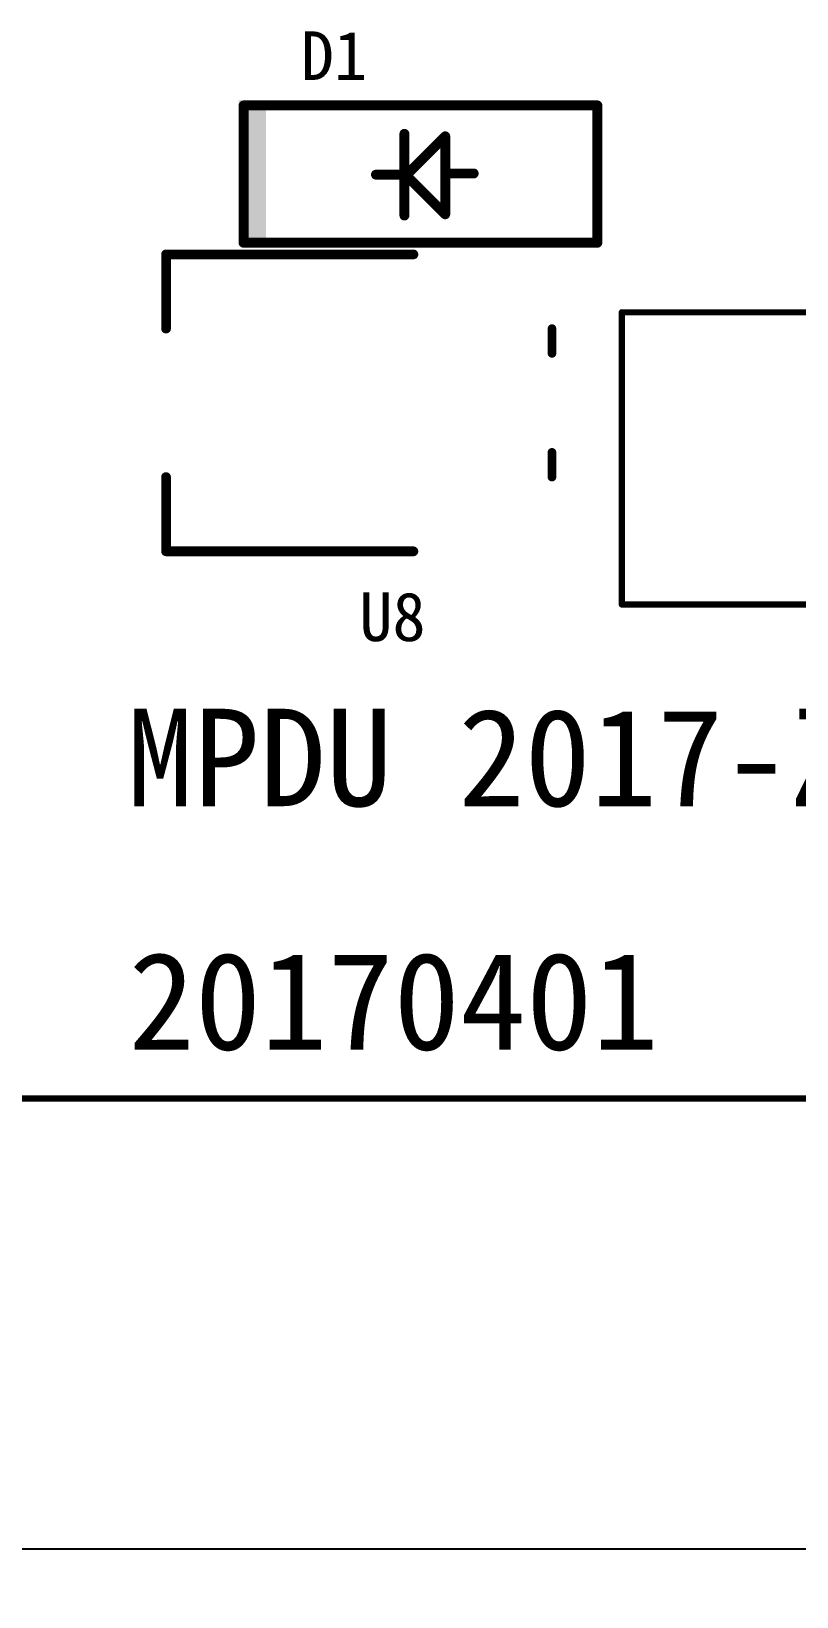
# Model space of a CAD drawing. Extents: x 780 to 1278, y 406 to 602.
# Drawn here: x 886.58 to 902.3, y 452.14 to 484.28 of the extents above; entities that cross this region are included whole.
import ezdxf

# ---------------------------------------------------------------- set-up
doc = ezdxf.new("R2010")
doc.units = 0
doc.header["$MEASUREMENT"] = 0
doc.layers.get('0').update_dxf_attribs({"linetype": 'CONTINUOUS'})
doc.layers.get('Defpoints').update_dxf_attribs({"linetype": 'CONTINUOUS'})
doc.layers.add('BOTTOMOVERLAY', color=7, linetype='CONTINUOUS')
doc.layers.add('KEEPOUTLAYER', color=6, linetype='CONTINUOUS')
doc.styles.get("Standard").update_dxf_attribs({"font": ''})
doc.styles.get('Standard').set_extended_font_data('SimSun')
doc.dimstyles.get("Standard").update_dxf_attribs({"dimtxt": 0.18, "dimasz": 0.18, "dimexe": 0.18, "dimexo": 0.0625, "dimgap": 0.09, "dimtad": 0, "dimtih": 1, "dimtoh": 1, "dimdec": 4, "dimzin": 0, "dimdsep": 46, "dimtxsty": 'Standard', "dimcen": 0.09, "dimadec": 0, "dimazin": 0, "dimtfac": 1, "dimtdec": 4, "dimtofl": 0, "dimtmove": 0, "dimatfit": 0, "dimfxl": 1, "dimtolj": 1, "dimtzin": 0, "dimarcsym": 0})

# ---------------------------------------------------------------- blocks, each defined once
blk = doc.blocks.new('4007_4148_SMT_B_74')
at = {"layer": 'BOTTOMOVERLAY', "const_width": 0.203}
for points in [[(-3.468, -1.422), (-3.468, 1.397)], [(-3.468, 1.397), (3.796, 1.397)], [(3.796, -1.422), (3.796, 1.397)], [(-0.344, 0.762), (0.469, -0.051)], [(-0.344, -0.838), (-0.344, 0.762)], [(0.494, -0.864), (0.494, 0.813)], [(-0.928, 0), (-0.344, 0)], [(-0.344, -0.838), (0.494, 0)], [(0.469, -0.051), (0.494, -0.051)], [(0.494, -0.025), (1.078, -0.025)], [(-3.468, -1.422), (3.796, -1.422)]]:
    blk.add_lwpolyline(points, dxfattribs=at)
at = {"layer": 'BOTTOMOVERLAY', "const_width": 0.102}
for points in [[(-3.519, 1.397, 1), (-3.418, 1.397, 1)], [(-3.519, 1.397, 1), (-3.418, 1.397, 1)], [(3.745, 1.397, 1), (3.847, 1.397, 1)], [(3.745, 1.397, 1), (3.847, 1.397, 1)], [(-0.395, 0.762, 1), (-0.293, 0.762, 1)], [(-0.395, 0.762, 1), (-0.293, 0.762, 1)], [(0.443, 0.813, 1), (0.545, 0.813, 1)], [(-0.979, 0, 1), (-0.878, 0, 1)], [(-0.395, 0, 1), (-0.293, 0, 1)], [(0.418, -0.051, 1), (0.519, -0.051, 1)], [(0.418, -0.051, 1), (0.519, -0.051, 1)], [(0.443, 0, 1), (0.545, 0, 1)], [(0.443, -0.025, 1), (0.545, -0.025, 1)], [(0.443, -0.051, 1), (0.545, -0.051, 1)], [(1.027, -0.025, 1), (1.129, -0.025, 1)], [(-0.395, -0.838, 1), (-0.293, -0.838, 1)], [(-0.395, -0.838, 1), (-0.293, -0.838, 1)], [(0.443, -0.864, 1), (0.545, -0.864, 1)], [(-3.519, -1.422, 1), (-3.418, -1.422, 1)], [(-3.519, -1.422, 1), (-3.418, -1.422, 1)], [(3.745, -1.422, 1), (3.847, -1.422, 1)], [(3.745, -1.422, 1), (3.847, -1.422, 1)]]:
    blk.add_lwpolyline(points, format="xyb", close=True, dxfattribs=at)
at = {"layer": 'BOTTOMOVERLAY'}
blk.add_solid([(3.339, -1.498), (3.9, -1.498), (3.339, 1.499), (3.9, 1.499)], dxfattribs=at)
blk = doc.blocks.new('DCDC_5V_1W_B_186')
at = {"layer": 'BOTTOMOVERLAY', "const_width": 0.127}
for points in [[(-5.93, 1.25), (5.75, 1.25)], [(-5.93, -4.75), (-5.93, 1.25)], [(5.75, -4.75), (5.75, 1.25)], [(-5.93, -4.75), (5.75, -4.75)]]:
    blk.add_lwpolyline(points, dxfattribs=at)
at = {"layer": 'BOTTOMOVERLAY', "const_width": 0.0635}
for points in [[(-5.962, 1.25, 1), (-5.898, 1.25, 1)], [(-5.962, 1.25, 1), (-5.898, 1.25, 1)], [(5.718, 1.25, 1), (5.782, 1.25, 1)], [(5.718, 1.25, 1), (5.782, 1.25, 1)], [(-5.962, -4.75, 1), (-5.898, -4.75, 1)], [(-5.962, -4.75, 1), (-5.898, -4.75, 1)], [(5.718, -4.75, 1), (5.782, -4.75, 1)], [(5.718, -4.75, 1), (5.782, -4.75, 1)]]:
    blk.add_lwpolyline(points, format="xyb", close=True, dxfattribs=at)
blk = doc.blocks.new('SOT_223_B_187')
at = {"layer": 'BOTTOMOVERLAY'}
for points, const_width in [([(-0.521, 3.048), (4.559, 3.048)], 0.2), ([(4.559, 1.524), (4.559, 3.048)], 0.2), ([(-3.365, 1.016), (-3.365, 1.524)], 0.178), ([(-3.365, -1.524), (-3.365, -1.016)], 0.178), ([(4.559, -3.048), (4.559, -1.524)], 0.2), ([(-0.521, -3.048), (4.559, -3.048)], 0.2)]:
    blk.add_lwpolyline(points, dxfattribs=dict(at, const_width=const_width))
for points, const_width in [([(-0.571, 3.048, 1), (-0.471, 3.048, 1)], 0.1), ([(4.509, 3.048, 1), (4.609, 3.048, 1)], 0.1), ([(4.509, 3.048, 1), (4.609, 3.048, 1)], 0.1), ([(-3.41, 1.524, 1), (-3.321, 1.524, 1)], 0.0889), ([(4.509, 1.524, 1), (4.609, 1.524, 1)], 0.1), ([(-3.41, 1.016, 1), (-3.321, 1.016, 1)], 0.0889), ([(-3.41, -1.016, 1), (-3.321, -1.016, 1)], 0.0889), ([(-3.41, -1.524, 1), (-3.321, -1.524, 1)], 0.0889), ([(4.509, -1.524, 1), (4.609, -1.524, 1)], 0.1), ([(-0.571, -3.048, 1), (-0.471, -3.048, 1)], 0.1), ([(4.509, -3.048, 1), (4.609, -3.048, 1)], 0.1), ([(4.509, -3.048, 1), (4.609, -3.048, 1)], 0.1)]:
    blk.add_lwpolyline(points, format="xyb", close=True, dxfattribs=dict(at, const_width=const_width))
blk = doc.blocks.new('_Open90')
at = {"color": 0, "linetype": 'ByBlock', "lineweight": -2}
for p, q in [((0, 0), (-1, 0)), ((-0.5, 0.5), (0, 0)), ((0, 0), (-0.5, -0.5))]:
    blk.add_line(p, q, dxfattribs=at)
blk = doc.blocks.new('*D1082')
at = {"color": 0, "linetype": 'Continuous', "lineweight": -2}
for p, q in [((831.139, 462.239), (831.139, 452.947)), ((1166.07, 462.312), (1166.07, 452.947))]:
    blk.add_line(p, q, dxfattribs=at)
at = {"color": 6, "linetype": 'Continuous', "lineweight": -2}
for p, q in [((831.319, 453.127), (996.134, 453.127)), ((1165.89, 453.127), (1001.075, 453.127))]:
    blk.add_line(p, q, dxfattribs=at)
at = {"layer": 'Defpoints', "color": 0, "linetype": 'Continuous'}
for p in [(831.139, 462.302), (1166.07, 462.375), (1166.07, 453.127)]:
    blk.add_point(p, dxfattribs=at)
at = {"color": 6, "linetype": 'Continuous', "lineweight": -2, "xscale": 0.18, "yscale": 0.18, "zscale": 0.18, "rotation": 180}
blk.add_blockref('_Open90', (831.139, 453.127), dxfattribs=at)
at = {"color": 6, "linetype": 'Continuous', "lineweight": -2, "xscale": 0.18, "yscale": 0.18, "zscale": 0.18}
blk.add_blockref('_Open90', (1166.07, 453.127), dxfattribs=at)
at = {"color": 6, "linetype": 'Continuous', "insert": (998.605, 453.127), "char_height": 1.5, "attachment_point": 5}
blk.add_mtext('\\A1;335', dxfattribs=at)

msp = doc.modelspace()

# ---------------------------------------------------------------- linework, layer by layer
at = {"layer": 'KEEPOUTLAYER', "const_width": 0.127}
msp.add_lwpolyline([(1166.047, 462.372), (831.047, 462.372)], dxfattribs=at)

# ---------------------------------------------------------------- block references
at = {"xscale": -1}
for name, p in [('4007_4148_SMT_B_74', (894.737, 481.362)), ('SOT_223_B_187', (893.907, 476.652)), ('DCDC_5V_1W_B_186', (904.457, 477.262))]:
    msp.add_blockref(name, p, dxfattribs=at)

# ---------------------------------------------------------------- texts
at = {"layer": 'BOTTOMOVERLAY'}
for s, height, p in [('D1', 1, (892.115, 483.28)), ('U8', 1, (893.317, 471.762)), ('MPDU 2017-ZX-7C13+1C19', 2, (888.547, 468.372)), ('20170401', 2, (888.579, 463.372))]:
    msp.add_text(s, height=height, dxfattribs=at).set_placement(p)

# ---------------------------------------------------------------- dimensions: what is measured, and where the dimension line sits
at = {"linetype": 'Continuous'}
dim = msp.add_linear_dim(base=(1166.07, 453.127), p1=(831.139, 462.302), p2=(1166.07, 462.375), dimstyle='Standard', override={"dimtxt": 1.5, "dimgap": 1, "dimdec": 0, "dimblk1": 'Open90', "dimblk2": 'Open90', "dimsah": 1, "dimclrd": 6, "dimclrt": 6, "dimatfit": 3}, dxfattribs=at)
dim.commit()
dim.dimension.update_dxf_attribs({"geometry": '*D1082', "text_midpoint": (998.605, 453.127)})

doc.saveas('drawing.dxf')
